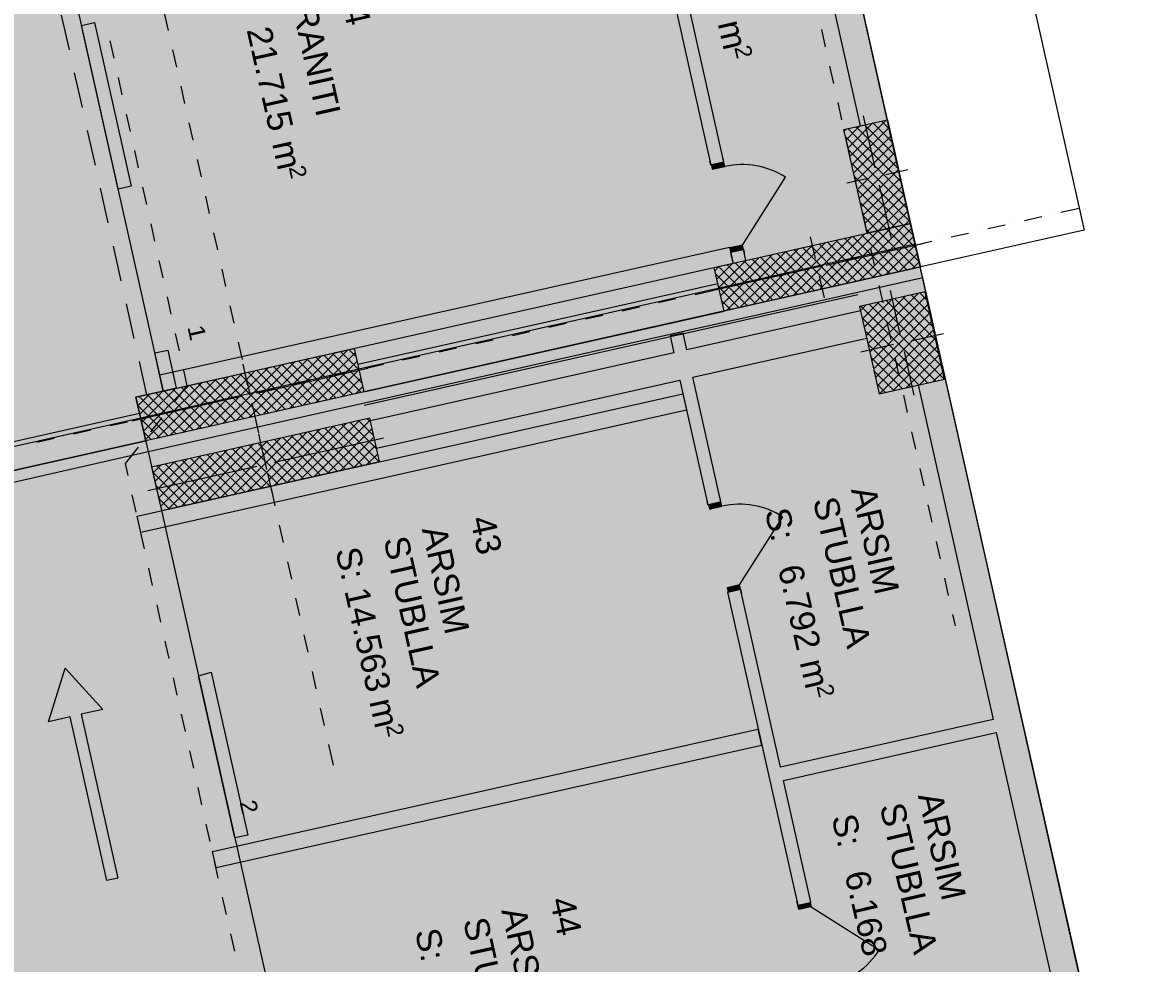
# Model space of a CAD drawing. Header units: centimetres. Extents: x -6805 to 4309, y -7338 to 617.
# Drawn here: x 1069 to 2077, y -3218 to -2376 of the extents above; entities that cross this region are included whole.
import ezdxf

# ---------------------------------------------------------------- set-up
doc = ezdxf.new("R2010")
doc.units = ezdxf.units.CM
for name, color, linetype in [('PDF_ - muret e reja_te kryera', 7, 'Continuous'), ('PDF_- DEPO', 7, 'Continuous'), ('PDF_- GARAZHE', 7, 'Continuous'), ('PDF_A - Fill Zone', 7, 'Continuous'), ('PDF_A - Muret', 7, 'Continuous'), ('PDF_A - Shtyllat', 7, 'Continuous')]:
    doc.layers.add(name, color=color, linetype=linetype)
for name, color, linetype, true_color in [('PDF_ - rruga_ndarjet anesore', 7, 'Continuous', 0x7f7f7f), ('PDF_ - SHENJAT_RRUGA', 7, 'Continuous', 0x7f7f7f), ('PDF_065 Möbel Einrichtung', 7, 'Continuous', 0x7f7f7f), ('PDF_A - Akset', 7, 'Continuous', 0xfd4435), ('PDF_A - Pllaka Themel', 7, 'Continuous', 0x7f7f7f), ('PDF_A -Polyline', 7, 'Continuous', 0x7f7f7f), ('PDF_A1 - Bodrumi -1', 7, 'Continuous', 0x7f7f7f)]:
    doc.layers.add(name, color=color, linetype=linetype, true_color=true_color)
doc.styles.add('PDF Arial', font='')
doc.styles.get('PDF Arial').set_extended_font_data('Arial')

msp = doc.modelspace()

# ---------------------------------------------------------------- hatches: boundary and pattern name
at = {"layer": 'PDF_ - SHENJAT_RRUGA', "true_color": 0xffffff, "transparency": 33554559}
msp.add_hatch(color=7, dxfattribs=at).paths.add_polyline_path([(1107.2, -2954), (1141.1, -2990.9), (1121.6, -2995.3), (1154.5, -3141.8), (1144.7, -3144), (1111.8, -2997.5), (1092.3, -3001.9)])
at = {"layer": 'PDF_- DEPO', "true_color": 0xccccff, "transparency": 33554559}
for points in [[(1623.4, -2165.8), (1689.6, -2151), (1701.5, -2197.6), (1753.5, -2185.9), (1817.1, -2469.1), (1804.1, -2472), (1824.9, -2564.8), (1717.5, -2588.9)], [(1747.5, -3042.7), (1669.1, -2693.5), (1825.4, -2658.5), (1835.8, -2708.4), (1870.7, -2700.6), (1937.9, -3000)], [(1750.1, -3054.4), (1940.6, -3011.7), (2000, -3276.8), (1963.4, -3285), (1975.5, -3339.3), (1821.8, -3373.8)]]:
    msp.add_hatch(color=254, dxfattribs=at).paths.add_polyline_path(points)
at = {"layer": 'PDF_A - Fill Zone', "true_color": 0x93a0c6, "transparency": 33554559}
msp.add_hatch(color=253, dxfattribs=at).paths.add_polyline_path([(-447.7, -308.2), (916.9, -308.2), (916.9, -1306.8), (921.3, -1326.4), (872.5, -1337.3), (1189.1, -2748.5), (667.5, -2865.5), (356, -1477.3), (321, -1485.2), (248.4, -1161.5), (-99.9, -1161.5), (-99.9, -1589.4), (-447.7, -1589.4)])
at = {"layer": 'PDF_A - Muret', "transparency": 33554559}
msp.add_hatch(color=256, dxfattribs=at).paths.add_polyline_path([(1894.3, -2695.3), (1891.6, -2683.1), (1892.4, -2683), (2650.2, -6059.6), (2625.8, -6065.1), (2539.5, -5680.8), (2563.1, -5675.5), (2545.6, -5597.4), (2522, -5602.7), (2394.9, -5036.5), (2418.5, -5031.2), (2409.8, -4992.2), (2386.2, -4997.4), (2239.6, -4344.3), (2263.2, -4339), (2250, -4280.4), (2226.5, -4285.7), (2143.3, -3915.3), (2166.9, -3910), (2149.4, -3831.9), (2125.8, -3837.2), (2017.6, -3354.9), (2041.2, -3349.6), (2023.6, -3271.5), (2000, -3276.8), (1870.7, -2700.6)])
at = {"layer": 'PDF_A - Pllaka Themel', "true_color": 0xd5d5d5, "transparency": 33554559}
h = msp.add_hatch(color=254, dxfattribs=at)
h.paths.add_polyline_path([(-5581.9, -878.8), (-5581.9, -838.7), (-5657, -838.7), (-5657, -378.3), (-5642, -378.3), (-5642, 287.3), (-2884.7, 287.3), (-432.6, 287.3), (-419.8, 287.3), (978.3, 287.3), (978.3, -308.2), (1644.1, -308.2), (1644.1, -1142.4), (931, -1302.4), (1552.2, -1164.4), (1863.2, -2555.1), (1863.3, -2555.1), (2158.7, -3867.3), (2155.2, -3868), (2646.9, -6059.2), (2017.8, -6200.4), (2017.7, -6199.9), (-1597, -7011), (-1702.7, -6540.3), (-1846.3, -6572.5), (-1977, -6060.1), (-1982.5, -5964.4), (-1839, -5932.3), (-2055.7, -4966.3), (-2419.3, -4966.3), (-2929.7, -4966.3), (-2929.7, -2144.8), (-2909.7, -2144.8), (-2904.7, -1595.7), (-4731.2, -1619.4), (-4671.2, -1619.4), (-4671.2, -2159.8), (-5099, -2159.8), (-5102.5, -2159.8), (-5106, -2159.6), (-5109.5, -2159.4), (-5113, -2159), (-5116.5, -2158.6), (-5120, -2158), (-5123.4, -2157.4), (-5126.9, -2156.7), (-5130.3, -2155.8), (-5133.7, -2154.9), (-5137, -2153.9), (-5140.4, -2152.8), (-5143.6, -2151.6), (-5146.9, -2150.3), (-5150.1, -2148.9), (-5153.3, -2147.4), (-5156.4, -2145.9), (-5159.5, -2144.2), (-5162.6, -2142.5), (-5165.6, -2140.6), (-5168.5, -2138.7), (-5171.4, -2136.7), (-5174.3, -2134.7), (-5177, -2132.5), (-5179.7, -2130.3), (-5182.4, -2128), (-5185, -2125.6), (-5187.5, -2123.2), (-5189.9, -2120.6), (-5192.3, -2118.1), (-5194.6, -2115.4), (-5196.8, -2112.7), (-5199, -2109.9), (-5201.1, -2107.1), (-5203, -2104.2), (-5205, -2101.3), (-5206.8, -2098.3), (-5208.5, -2095.2), (-5210.2, -2092.1), (-5211.7, -2089), (-5213.2, -2085.8), (-5214.6, -2082.6), (-5215.9, -2079.3), (-5217.1, -2076), (-5218.2, -2072.7), (-5219.2, -2069.3), (-5220.2, -2065.9), (-5221, -2062.5), (-5221.7, -2059.1), (-5222.4, -2055.7), (-5222.9, -2052.2), (-5223.3, -2048.7), (-5223.7, -2045.2), (-5223.9, -2041.7), (-5224.1, -2038.2), (-5224.1, -2034.7), (-5224.1, -1589.4), (-5276.7, -1564.4), (-5842.1, -1564.4), (-5842.1, -878.8)])
h.paths.add_polyline_path([(-1884.8, -2746.4), (-1725.8, -2754.1), (-263.3, -2617.9), (-272, -2578.8), (-296.8, -2580.2), (-343.5, -2075.8), (-1348.1, -2129.8), (-1534.8, -2147.2), (-1533.4, -2162), (-1836.8, -2167.5), (-1836.8, -2147.5), (-1876.8, -2147.5), (-1876.8, -2187.5), (-1531.1, -2187), (-1493.3, -2681.2), (-1884.8, -2706.4)])
h.paths.add_polyline_path([(-452.6, -1589.4), (-91.9, -1583.4), (-92.3, -1174), (283, -1174), (283, -828.7), (-419.8, -828.7), (-427.6, -828.7), (-452.6, -828.7)])
h.paths.add_polyline_path([(413.2, -3713.8), (401.1, -3715.6), (389, -3717.6), (376.9, -3719.5), (364.9, -3721.6), (352.8, -3723.8), (340.8, -3726), (328.8, -3728.3), (316.8, -3730.7), (304.8, -3733.2)])
at = {"layer": 'PDF_A - Pllaka Themel', "true_color": 0xbfbfbf, "transparency": 33554559}
h = msp.add_hatch(color=9, dxfattribs=at)
h.paths.add_polyline_path([(-5637, -378.3), (-5637, -315.2), (-447.7, -308.2), (-447.7, -308.2), (963.5, -308.2), (963.5, -763.7), (936, -763.7), (936, -863.8), (963.5, -863.8), (964.8, -1337.1), (925.7, -1345.9), (892.3, -1353.4), (988.5, -1782.6), (1104.4, -2300.9), (1195, -2706.1), (1170.6, -2711.6), (1193.4, -2813), (1455.7, -3983.1), (1827.5, -5638), (1828.4, -5640.7), (1829.1, -5643.5), (1829.9, -5646.3), (1830.5, -5649.1), (1831, -5651.9), (1831.4, -5654.7), (1831.7, -5657.6), (1831.9, -5660.4), (1832, -5663.3), (1832, -5666.1), (1831.9, -5669), (1831.7, -5671.9), (1831.4, -5674.7), (1831, -5677.5), (1830.5, -5680.4), (1829.9, -5683.2), (1829.2, -5685.9), (1828.5, -5688.7), (1827.6, -5691.4), (1826.6, -5694.1), (1825.5, -5696.8), (1824.4, -5699.4), (1823.1, -5701.9), (1821.8, -5704.5), (1820.4, -5707), (1818.8, -5709.4), (1817.3, -5711.8), (1815.6, -5714.1), (1813.8, -5716.3), (1812, -5718.5), (1810.1, -5720.7), (1808.1, -5722.7), (1806, -5724.7), (1803.9, -5726.6), (1801.7, -5728.5), (1799.5, -5730.2), (1797.2, -5731.9), (1794.8, -5733.5), (1792.4, -5735.1), (1789.9, -5736.5), (1787.4, -5737.8), (1784.8, -5739.1), (1782.2, -5740.3), (1779.5, -5741.3), (1776.8, -5742.3), (-1865.8, -6559.8), (-1972, -6060.1), (1187.4, -5351.2), (1189.5, -5350.7), (1191.6, -5350.1), (1193.7, -5349.4), (1195.7, -5348.6), (1197.7, -5347.8), (1199.7, -5346.8), (1201.6, -5345.8), (1203.5, -5344.6), (1205.3, -5343.4), (1207.1, -5342.2), (1208.8, -5340.8), (1210.4, -5339.3), (1212, -5337.8), (1213.5, -5336.3), (1214.9, -5334.6), (1216.3, -5332.9), (1217.6, -5331.2), (1218.8, -5329.3), (1219.9, -5327.5), (1221, -5325.5), (1221.9, -5323.6), (1222.8, -5321.6), (1223.5, -5319.5), (1224.2, -5317.5), (1224.8, -5315.4), (1225.3, -5313.2), (1225.7, -5311.1), (1226, -5308.9), (1226.2, -5306.8), (1226.3, -5304.6), (1226.4, -5302.4), (1226.3, -5300.2), (1226.1, -5298), (1225.8, -5295.9), (1225.5, -5293.7), (1225, -5291.6), (967.7, -4148), (967.2, -4145.8), (966.5, -4143.7), (965.8, -4141.6), (964.9, -4139.5), (964, -4137.5), (963, -4135.5), (961.9, -4133.5), (960.7, -4131.7), (959.4, -4129.8), (958, -4128), (956.6, -4126.3), (955.1, -4124.7), (953.5, -4123.1), (951.9, -4121.6), (950.1, -4120.2), (948.4, -4118.8), (946.5, -4117.6), (944.6, -4116.4), (942.7, -4115.3), (940.7, -4114.2), (938.7, -4113.3), (936.6, -4112.5), (934.5, -4111.7), (932.3, -4111.1), (930.2, -4110.5), (928, -4110.1), (925.8, -4109.7), (923.6, -4109.5), (921.3, -4109.3), (919.1, -4109.3), (916.9, -4109.3), (914.6, -4109.5), (912.4, -4109.7), (910.2, -4110.1), (908, -4110.5), (526.4, -4196.1), (467.8, -4209.3), (455.6, -4213.1), (443.4, -4217), (431.2, -4221), (419.1, -4225.1), (406.9, -4229.3), (394.9, -4233.6), (382.8, -4238), (370.8, -4242.5), (358.8, -4247.1), (346.9, -4251.7), (335, -4256.5), (323.1, -4261.4), (311.3, -4266.3), (299.5, -4271.3), (287.8, -4276.4), (276.1, -4281.7), (264.4, -4287), (252.8, -4292.3), (241.2, -4297.8), (229.6, -4303.4), (218.1, -4309.1), (206.7, -4314.8), (195.3, -4320.7), (183.9, -4326.6), (172.6, -4332.6), (161.3, -4338.7), (150.1, -4344.9), (138.9, -4351.2), (127.8, -4357.5), (116.7, -4364), (105.7, -4370.5), (94.7, -4377.1), (83.8, -4383.8), (72.9, -4390.6), (62.1, -4397.5), (51.3, -4404.4), (40.6, -4411.4), (29.9, -4418.6), (19.3, -4425.8), (8.8, -4433), (-1.7, -4440.4), (-13.4, -4447.8), (-25.2, -4455.1), (-37, -4462.3), (-48.8, -4469.4), (-60.7, -4476.4), (-72.7, -4483.4), (-84.7, -4490.2), (-96.7, -4497), (-108.8, -4503.7), (-121, -4510.3), (-133.1, -4516.8), (-145.4, -4523.3), (-157.7, -4529.6), (-170, -4535.9), (-182.3, -4542.1), (-194.8, -4548.2), (-207.2, -4554.2), (-219.7, -4560.1), (-232.3, -4565.9), (-244.8, -4571.6), (-257.5, -4577.3), (-270.1, -4582.8), (-282.8, -4588.3), (-295.6, -4593.6), (-308.3, -4598.9), (-321.1, -4604.1), (-334, -4609.2), (-346.9, -4614.2), (-359.8, -4619.1), (-372.8, -4623.9), (-385.7, -4628.7), (-398.8, -4633.3), (-411.8, -4637.9), (-424.9, -4642.3), (-438, -4646.7), (-451.2, -4650.9), (-464.4, -4655.1), (-477.6, -4659.2), (-490.8, -4663.2), (-2040.8, -5011), (-2050.8, -4966.3), (-2414.3, -4966.3), (-2414.3, -4749.4), (-2414.6, -2387.8), (-2414.6, -2276.5), (-2415.1, -2272.8), (-2415.6, -2269.1), (-2416.3, -2265.4), (-2417.1, -2261.8), (-2417.9, -2258.1), (-2418.9, -2254.5), (-2419.9, -2251), (-2421.1, -2247.4), (-2422.3, -2243.9), (-2423.6, -2240.4), (-2425.1, -2236.9), (-2426.6, -2233.5), (-2428.2, -2230.2), (-2429.8, -2226.8), (-2431.6, -2223.5), (-2433.4, -2220.3), (-2435.4, -2217.1), (-2437.4, -2214), (-2439.5, -2210.9), (-2441.7, -2207.8), (-2443.9, -2204.9), (-2446.3, -2202), (-2448.7, -2199.1), (-2451.1, -2196.3), (-2453.7, -2193.6), (-2456.3, -2190.9), (-2459, -2188.3), (-2461.7, -2185.8), (-2464.6, -2183.4), (-2467.4, -2181), (-2470.4, -2178.7), (-2473.4, -2176.5), (-2476.4, -2174.4), (-2479.6, -2172.3), (-2482.7, -2170.3), (-2485.9, -2168.4), (-2489.2, -2166.6), (-2492.5, -2164.9), (-2495.8, -2163.2), (-2499.2, -2161.7), (-2502.7, -2160.2), (-2506.1, -2158.9), (-2509.6, -2157.6), (-2513.2, -2156.4), (-2904.7, -2164.8), (-2899.7, -1589.4), (-2414.3, -1589.4), (-2414.3, -828.7), (-4726.3, -828.7), (-4726.3, -1619.4), (-5219.2, -1619.3), (-5219.2, -2036.1), (-5219.2, -2034.7), (-5219.2, -1589.4), (-5271.7, -1564.4), (-5253.4, -1564.4), (-5253.4, -878.8), (-5577, -878.8), (-5577, -838.7), (-5652, -838.7), (-5652, -378.3)])
h.paths.add_polyline_path([(-1883.9, -1589.4), (-1863.8, -1589.4), (-1863.8, -1634.4), (-1863.9, -1634.4), (-1863.9, -2147.2), (-1836.5, -2147.5), (-1871.9, -2147.5), (-1871.9, -2187.5), (-1831.8, -2187.4), (-1831.8, -2147.5), (-1529.5, -2150.6), (-1526.5, -2182.5), (-1488.4, -2681.2), (-1718.5, -2706.4), (-1879.8, -2706.4), (-1879.8, -2746.4), (-1720.8, -2754.1), (-221.3, -2598.2), (-135.8, -2979.1), (-1425.4, -3268.5), (-1880.4, -3268.5), (-1873.5, -4356.8), (-1873.8, -4358.9), (-1873.9, -4361.1), (-1873.9, -4363.2), (-1873.9, -4365.3), (-1873.7, -4367.5), (-1873.5, -4369.6), (-1873.1, -4371.7), (-1872.7, -4373.8), (-1872.1, -4375.8), (-1871.5, -4377.9), (-1870.8, -4379.9), (-1869.9, -4381.8), (-1869, -4383.8), (-1868.1, -4385.7), (-1867, -4387.5), (-1865.8, -4389.3), (-1864.6, -4391), (-1863.3, -4392.7), (-1861.9, -4394.3), (-1860.4, -4395.9), (-1858.9, -4397.4), (-1857.3, -4398.8), (-1855.6, -4400.1), (-1853.9, -4401.4), (-1852.1, -4402.5), (-1850.3, -4403.6), (-1848.4, -4404.6), (-1846.5, -4405.6), (-1844.5, -4406.4), (-1842.5, -4407.1), (-1840.5, -4407.8), (-1838.4, -4408.4), (-1836.3, -4408.8), (-1834.2, -4409.2), (-1832.1, -4409.5), (-1830, -4409.6), (-1827.9, -4409.7), (-1825.7, -4409.7), (-1823.6, -4409.6), (-1821.5, -4409.4), (-1819.4, -4409.1), (-657.9, -4148.4), (-657.8, -4149), (-640.9, -4142.1), (-624, -4135.1), (-607.1, -4128.1), (-590.3, -4120.9), (-573.5, -4113.7), (-556.8, -4106.4), (-540.1, -4099), (-523.4, -4091.5), (-506.8, -4083.9), (-490.2, -4076.2), (-473.7, -4068.5), (-457.2, -4060.6), (-440.7, -4052.7), (-424.3, -4044.6), (-407.9, -4036.5), (-391.6, -4028.3), (-375.3, -4020), (-359.1, -4011.7), (-342.9, -4003.2), (-326.7, -3994.7), (-310.6, -3986), (-294.5, -3977.3), (-278.5, -3968.5), (-262.6, -3959.6), (-246.7, -3950.7), (-230.8, -3941.6), (-215, -3932.5), (-199.2, -3923.3), (-183.5, -3913.9), (-171.8, -3907.7), (-160, -3901.5), (-148.2, -3895.4), (-136.4, -3889.4), (-124.5, -3883.4), (-112.6, -3877.6), (-100.6, -3871.8), (-88.6, -3866.2), (-76.6, -3860.6), (-64.5, -3855.1), (-52.3, -3849.7), (-40.2, -3844.4), (-28, -3839.2), (-15.7, -3834), (-3.5, -3829), (8.9, -3824), (21.2, -3819.1), (33.6, -3814.4), (46, -3809.7), (58.5, -3805.1), (71, -3800.6), (83.5, -3796.1), (96, -3791.8), (108.6, -3787.6), (121.2, -3783.4), (133.9, -3779.4), (146.5, -3775.4), (159.2, -3771.5), (172, -3767.8), (184.7, -3764.1), (197.5, -3760.5), (210.3, -3757), (223.1, -3753.6), (236, -3750.3), (248.9, -3747.1), (261.8, -3743.9), (274.7, -3740.9), (287.6, -3738), (300.6, -3735.1), (313.6, -3732.4), (326.6, -3729.7), (339.6, -3727.2), (352.7, -3724.7), (365.8, -3722.3), (378.8, -3720.1), (391.9, -3717.9), (405, -3715.8), (418.2, -3713.8), (787.3, -3631), (789.4, -3630.5), (791.5, -3629.8), (793.5, -3629.1), (795.6, -3628.3), (797.6, -3627.5), (799.5, -3626.5), (801.4, -3625.4), (803.3, -3624.3), (805.1, -3623.1), (806.9, -3621.8), (808.6, -3620.4), (810.2, -3619), (811.8, -3617.5), (813.3, -3615.9), (814.7, -3614.2), (816.1, -3612.5), (817.4, -3610.8), (818.6, -3609), (819.7, -3607.1), (820.7, -3605.2), (821.7, -3603.2), (822.6, -3601.2), (823.4, -3599.2), (824.1, -3597.1), (824.7, -3595), (825.2, -3592.9), (825.6, -3590.8), (825.9, -3588.6), (826.2, -3586.4), (826.3, -3584.3), (826.3, -3582.1), (826.3, -3579.9), (826.1, -3577.7), (825.9, -3575.5), (825.6, -3573.4), (825.1, -3571.2), (681.4, -2927.9), (734.4, -2916), (711.6, -2814.6), (658.7, -2826.4), (288, -1174), (288, -828.7), (-447.7, -828.7), (-1883.9, -828.7)])

# ---------------------------------------------------------------- linework, layer by layer
at = {"layer": 'PDF_ - muret e reja_te kryera', "lineweight": 0}
for points in [[(1696.8, -2501.2), (1621.9, -2166.2)], [(1610.2, -2168.8), (1685.1, -2503.8)], [(1696.8, -2501.2), (1696, -2497.6)], [(1696.8, -2501.2), (1696, -2497.6)], [(1696.8, -2501.2), (1696, -2497.6)], [(1685.1, -2503.8), (1684.3, -2500.2)], [(1685.1, -2503.8), (1684.3, -2500.2)], [(1685.1, -2503.8), (1684.3, -2500.2)], [(1685.6, -2503.7), (1685.1, -2503.8)], [(1685.6, -2503.7), (1685.1, -2503.8)], [(1685.6, -2503.7), (1685.1, -2503.8)], [(1696.8, -2501.2), (1685.6, -2503.7)], [(1696.8, -2501.2), (1685.6, -2503.7)], [(1696.8, -2501.2), (1685.6, -2503.7)], [(1696.8, -2501.2), (1685.6, -2503.7)], [(1685.6, -2503.7), (1686.4, -2507.6)], [(1686.4, -2507.6), (1697.7, -2505.1)], [(1697.7, -2505.1), (1696.8, -2501.2)], [(1713.4, -2575.4), (1752, -2514.6)], [(1713.4, -2575.4), (1702.2, -2577.9)], [(1702.2, -2577.9), (1703, -2581.8)], [(1714.3, -2579.3), (1703, -2581.8)], [(1703, -2581.8), (1714.3, -2579.3)], [(1714.3, -2579.3), (1703, -2581.8)], [(1714.3, -2579.3), (1703, -2581.8)], [(1714.3, -2579.3), (1713.4, -2575.4)], [(1714.3, -2579.3), (1715.1, -2582.9)], [(1716.5, -2589.1), (1714.3, -2579.3)], [(1714.3, -2579.3), (1715.1, -2582.9)], [(1714.3, -2579.3), (1715.1, -2582.9)], [(1703, -2581.8), (1702.6, -2582)], [(1703, -2581.8), (1702.6, -2582)], [(1703, -2581.8), (1702.6, -2582)], [(1702.6, -2582), (1703.4, -2585.6)], [(1702.6, -2582), (1704.7, -2591.7)], [(1702.6, -2582), (1703.4, -2585.6)], [(1702.6, -2582), (1703.4, -2585.6)]]:
    msp.add_lwpolyline(points, dxfattribs=at)
msp.add_arc((1713.4, -2575.4), 72, 57.6083, 102.6122, dxfattribs=at)
at = {"layer": 'PDF_ - muret e reja_te kryera', "transparency": 33554559}
for points in [[(1610.2, -2168.8), (1621.9, -2166.2), (1685.1, -2503.8), (1696.8, -2501.2)], [(1714.3, -2579.3), (1716.5, -2589.1), (1702.6, -2582), (1704.7, -2591.7)]]:
    msp.add_solid(points, dxfattribs=at)
at = {"layer": 'PDF_ - muret e reja_te kryera', "color": 7, "true_color": 0xffffff, "transparency": 33554559}
for points in [[(1714.3, -2579.3), (1702.6, -2582), (1696.8, -2501.2), (1685.1, -2503.8)], [(1685.6, -2503.7), (1696.8, -2501.2), (1686.4, -2507.6), (1697.7, -2505.1)], [(1714.3, -2579.3), (1703, -2581.8), (1713.4, -2575.4), (1702.2, -2577.9)]]:
    msp.add_solid(points, dxfattribs=at)
at = {"layer": 'PDF_ - rruga_ndarjet anesore', "lineweight": 0}
for points in [[(1121.8, -2378.9), (1133.5, -2376.3)], [(1133.5, -2376.3), (1166.3, -2522.8)], [(1154.6, -2525.4), (1121.8, -2378.9)], [(1166.3, -2522.8), (1154.6, -2525.4)], [(1187.4, -2671.9), (1199.1, -2669.3)], [(1199.1, -2669.3), (1206.7, -2703.5)], [(1195, -2706.1), (1187.4, -2671.9)], [(1206.7, -2703.5), (1195, -2706.1)], [(1226.5, -2960.8), (1238.1, -2957.7)], [(1259, -3105.9), (1226.5, -2960.8)], [(1238.1, -2957.7), (1270.7, -3103.3)], [(1270.7, -3103.3), (1259, -3105.9)]]:
    msp.add_lwpolyline(points, dxfattribs=at)
at = {"layer": 'PDF_ - rruga_ndarjet anesore', "color": 7, "true_color": 0xffffff, "transparency": 33554559}
for points in [[(1133.5, -2376.3), (1166.3, -2522.8), (1121.8, -2378.9), (1154.6, -2525.4)], [(1199.1, -2669.3), (1206.7, -2703.5), (1187.4, -2671.9), (1195, -2706.1)], [(1238.1, -2957.7), (1270.7, -3103.3), (1226.5, -2960.8), (1259, -3105.9)]]:
    msp.add_solid(points, dxfattribs=at)
at = {"layer": 'PDF_ - SHENJAT_RRUGA', "lineweight": 0}
for points in [[(1092.3, -3001.9), (1107.2, -2954)], [(1107.2, -2954), (1141.1, -2990.9)], [(1141.1, -2990.9), (1121.6, -2995.3)], [(1111.8, -2997.5), (1092.3, -3001.9)], [(1144.7, -3144), (1111.8, -2997.5)], [(1121.6, -2995.3), (1154.5, -3141.8)], [(1154.5, -3141.8), (1144.7, -3144)]]:
    msp.add_lwpolyline(points, dxfattribs=at)
at = {"layer": 'PDF_- GARAZHE', "color": 254, "true_color": 0xccccff, "transparency": 33554559}
for points in [[(1103, -2301.1), (1614, -2186.4), (1194, -2706.3), (1705, -2591.7)], [(1193.4, -2813), (1658.1, -2708.7), (1260.4, -3111.9), (1725.2, -3007.6)], [(1260.4, -3111.9), (1725.1, -3007.6), (1339.8, -3466), (1804.6, -3361.7)]]:
    msp.add_solid(points, dxfattribs=at)
at = {"layer": 'PDF_065 Möbel Einrichtung', "lineweight": 0}
for points in [[(1192, -2691.6), (1701.9, -2577.2)], [(1701.9, -2577.2), (1705.2, -2591.9)], [(1705.2, -2591.9), (1195.3, -2706.3)], [(1195.3, -2706.3), (1192, -2691.6)], [(1171.7, -2818.1), (1660, -2708.5)], [(1660, -2708.5), (1663.3, -2723.2)], [(1663.3, -2723.2), (1175, -2832.7)], [(1175, -2832.7), (1171.7, -2818.1)], [(1239.1, -3118.1), (1727.3, -3008.5)], [(1727.3, -3008.5), (1730.6, -3023.2)], [(1730.6, -3023.2), (1242.3, -3132.7)], [(1242.3, -3132.7), (1239.1, -3118.1)]]:
    msp.add_lwpolyline(points, dxfattribs=at)
at = {"layer": 'PDF_065 Möbel Einrichtung', "color": 7, "true_color": 0xffffff, "transparency": 33554559}
for points in [[(1195.3, -2706.3), (1192, -2691.6), (1705.2, -2591.9), (1701.9, -2577.2)], [(1175, -2832.7), (1171.7, -2818.1), (1663.3, -2723.2), (1660, -2708.5)], [(1242.3, -3132.7), (1239.1, -3118.1), (1730.6, -3023.2), (1727.3, -3008.5)]]:
    msp.add_solid(points, dxfattribs=at)
at = {"layer": 'PDF_A - Akset', "lineweight": 0}
for points in [[(1196, -2367.9), (1199.5, -2383.4)], [(1784, -2382.5), (1787.5, -2398)], [(1201.5, -2392), (1201.5, -2392)], [(1203.4, -2400.6), (1206.9, -2416.1)], [(1789.4, -2406.6), (1789.4, -2406.6)], [(1791.3, -2415.2), (1794.8, -2430.7)], [(1208.8, -2424.7), (1208.8, -2424.7)], [(1210.7, -2433.3), (1214.2, -2448.8)], [(1796.7, -2439.3), (1796.7, -2439.3)], [(1798.7, -2447.9), (1802.1, -2463.4)], [(1216.1, -2457.4), (1216.1, -2457.4)], [(1218.1, -2466.1), (1221.6, -2481.6)], [(1804.1, -2472), (1804.1, -2472)], [(1806, -2480.6), (1809.5, -2496.2)], [(1223.5, -2490.2), (1223.5, -2490.2)], [(1225.4, -2498.8), (1228.9, -2514.3)], [(1811.4, -2504.8), (1811.4, -2504.8)], [(1813.4, -2513.4), (1816.8, -2528.9)], [(1230.8, -2522.9), (1230.8, -2522.9)], [(1232.8, -2531.5), (1236.2, -2547)], [(1818.8, -2537.5), (1818.8, -2537.5)], [(1820.7, -2546.1), (1824.2, -2561.6)], [(1989.8, -2548.3), (1989.8, -2548.3)], [(2014.8, -2542.7), (1998.4, -2546.3)], [(1238.2, -2555.6), (1238.2, -2555.6)], [(1948.5, -2557.5), (1933, -2561)], [(1957.1, -2555.6), (1957.1, -2555.6)], [(1981.2, -2550.2), (1965.7, -2553.7)], [(1240.1, -2564.3), (1243.6, -2579.8)], [(1915.8, -2564.9), (1900.3, -2568.4)], [(1924.4, -2563), (1924.4, -2563)], [(1826.1, -2570.2), (1826.1, -2570.2)], [(1828, -2578.8), (1831.5, -2594.3)], [(1858.9, -2577.6), (1858.9, -2577.6)], [(1883, -2572.2), (1867.5, -2575.7)], [(1891.6, -2570.3), (1891.6, -2570.3)], [(1245.5, -2588.4), (1245.5, -2588.4)], [(1817.6, -2586.9), (1802.1, -2590.4)], [(1826.2, -2585), (1826.2, -2585)], [(1850.3, -2579.6), (1834.8, -2583.1)], [(1247.5, -2597), (1250.9, -2612.5)], [(1760.7, -2599.7), (1760.7, -2599.7)], [(1784.8, -2594.3), (1769.3, -2597.7)], [(1793.5, -2592.3), (1793.5, -2592.3)], [(1719.4, -2609), (1703.9, -2612.4)], [(1728, -2607), (1728, -2607)], [(1752.1, -2601.6), (1736.6, -2605.1)], [(1833.5, -2603), (1833.5, -2603)], [(1686.7, -2616.3), (1671.2, -2619.8)], [(1695.3, -2614.4), (1695.3, -2614.4)], [(1835.4, -2611.6), (1838.9, -2627.1)], [(1252.9, -2621.1), (1252.9, -2621.1)], [(1254.8, -2629.7), (1258.3, -2645.2)], [(1629.8, -2629.1), (1629.8, -2629.1)], [(1653.9, -2623.6), (1638.4, -2627.1)], [(1662.5, -2621.7), (1662.5, -2621.7)], [(1588.5, -2638.3), (1573, -2641.8)], [(1597.1, -2636.4), (1597.1, -2636.4)], [(1621.2, -2631), (1605.7, -2634.5)], [(1840.8, -2635.7), (1840.8, -2635.7)], [(1555.7, -2645.7), (1540.2, -2649.2)], [(1564.4, -2643.7), (1564.4, -2643.7)], [(1842.7, -2644.3), (1846.2, -2659.8)], [(1260.2, -2653.8), (1260.2, -2653.8)], [(1498.9, -2658.4), (1498.9, -2658.4)], [(1523, -2653), (1507.5, -2656.5)], [(1531.6, -2651.1), (1531.6, -2651.1)], [(1262.1, -2662.4), (1265.6, -2677.9)], [(1457.6, -2667.7), (1442.1, -2671.2)], [(1466.2, -2665.8), (1466.2, -2665.8)], [(1490.3, -2660.4), (1474.8, -2663.8)], [(1848.1, -2668.4), (1848.1, -2668.4)], [(1424.8, -2675), (1409.3, -2678.5)], [(1433.4, -2673.1), (1433.4, -2673.1)], [(1850.1, -2677), (1853.5, -2692.5)], [(1267.5, -2686.5), (1267.5, -2686.5)], [(1359.4, -2689.7), (1343.9, -2693.2)], [(1368, -2687.8), (1368, -2687.8)], [(1392.1, -2682.4), (1376.6, -2685.9)], [(1400.7, -2680.5), (1400.7, -2680.5)], [(1269.5, -2695.2), (1273, -2710.7)], [(1326.6, -2697.1), (1311.1, -2700.6)], [(1335.3, -2695.1), (1335.3, -2695.1)], [(1269.8, -2709.8), (1269.8, -2709.8)], [(1293.9, -2704.4), (1278.4, -2707.9)], [(1302.5, -2702.5), (1302.5, -2702.5)], [(1855.5, -2701.1), (1855.5, -2701.1)], [(1857.4, -2709.8), (1860.9, -2725.3)], [(1228.5, -2719.1), (1213, -2722.6)], [(1237.1, -2717.2), (1237.1, -2717.2)], [(1261.2, -2711.8), (1245.7, -2715.2)], [(1274.9, -2719.3), (1274.9, -2719.3)], [(1195.7, -2726.5), (1180.2, -2729.9)], [(1204.3, -2724.5), (1204.3, -2724.5)], [(1276.8, -2727.9), (1280.3, -2743.4)], [(1138.9, -2739.2), (1138.9, -2739.2)], [(1163, -2733.8), (1147.5, -2737.3)], [(1171.6, -2731.9), (1171.6, -2731.9)], [(1862.8, -2733.9), (1862.8, -2733.9)], [(1097.5, -2748.5), (1082, -2752)], [(1106.2, -2746.6), (1106.2, -2746.6)], [(1130.3, -2741.1), (1114.8, -2744.6)], [(1864.8, -2742.5), (1868.2, -2758)], [(1073.4, -2753.9), (1073.4, -2753.9)], [(1282.2, -2752), (1282.2, -2752)], [(1284.2, -2760.6), (1287.6, -2776.1)], [(1870.2, -2766.6), (1870.2, -2766.6)], [(1872.1, -2775.2), (1875.6, -2790.7)], [(1289.6, -2784.7), (1289.6, -2784.7)], [(1291.5, -2793.3), (1295, -2808.8)], [(1877.5, -2799.3), (1877.5, -2799.3)], [(1879.4, -2807.9), (1882.9, -2823.4)], [(1296.9, -2817.5), (1296.9, -2817.5)], [(1298.9, -2826.1), (1302.3, -2841.6)], [(1884.9, -2832), (1884.9, -2832)], [(1886.8, -2840.7), (1890.3, -2856.2)], [(1304.3, -2850.2), (1304.3, -2850.2)], [(1306.2, -2858.8), (1309.7, -2874.3)], [(1892.2, -2864.8), (1892.2, -2864.8)], [(1894.1, -2873.4), (1897.6, -2888.9)], [(1311.6, -2882.9), (1311.6, -2882.9)], [(1313.5, -2891.5), (1317, -2907)], [(1899.5, -2897.5), (1899.5, -2897.5)], [(1901.5, -2906.1), (1903.7, -2916)], [(1319, -2915.6), (1319, -2915.6)], [(1320.9, -2924.3), (1324.4, -2939.8)], [(1326.3, -2948.4), (1326.3, -2948.4)], [(1328.2, -2957), (1331.7, -2972.5)], [(1333.6, -2981.1), (1333.6, -2981.1)], [(1335.6, -2989.7), (1339.1, -3005.2)], [(1341, -3013.8), (1341, -3013.8)], [(1342.9, -3022.4), (1347.1, -3040.9)]]:
    msp.add_lwpolyline(points, dxfattribs=at)
at = {"layer": 'PDF_A - Akset', "color": 21, "lineweight": 0, "true_color": 0xff9955}
for points in [[(1145.6, -2384.1), (1145.6, -2384.1)], [(1151, -2408.2), (1147.6, -2392.7)], [(1153, -2416.8), (1153, -2416.8)], [(1158.4, -2440.9), (1154.9, -2425.4)], [(1160.3, -2449.5), (1160.3, -2449.5)], [(1165.7, -2473.7), (1162.2, -2458.2)], [(1167.6, -2482.3), (1167.6, -2482.3)], [(1173, -2506.4), (1169.5, -2490.9)], [(1174.9, -2515), (1174.9, -2515)], [(1180.3, -2539.1), (1176.8, -2523.6)], [(1182.2, -2547.7), (1182.2, -2547.7)], [(1187.6, -2571.9), (1184.2, -2556.4)], [(1189.6, -2580.5), (1189.6, -2580.5)], [(1195, -2604.6), (1191.5, -2589.1)], [(1196.9, -2613.2), (1196.9, -2613.2)], [(1202.3, -2637.3), (1198.8, -2621.8)], [(1204.2, -2645.9), (1204.2, -2645.9)], [(1209.6, -2670.1), (1206.1, -2654.6)], [(1211.5, -2678.7), (1211.5, -2678.7)], [(1216.6, -2701.3), (1213.5, -2687.3)], [(1204.8, -2716.1), (1216.6, -2701.3)], [(1183.9, -2742.4), (1193.8, -2729.9)], [(1199.3, -2723), (1199.3, -2723)], [(1178.4, -2749.3), (1178.4, -2749.3)], [(1161.2, -2771), (1173, -2756.2)], [(1163.6, -2781.7), (1161.2, -2771)], [(1165.5, -2790.4), (1165.5, -2790.4)], [(1170.9, -2814.5), (1167.4, -2799)], [(1172.9, -2823.1), (1172.9, -2823.1)], [(1178.3, -2847.2), (1174.8, -2831.7)], [(1180.2, -2855.8), (1180.2, -2855.8)], [(1185.6, -2879.9), (1182.1, -2864.4)], [(1187.5, -2888.5), (1187.5, -2888.5)], [(1192.9, -2912.7), (1189.5, -2897.2)], [(1194.9, -2921.3), (1194.9, -2921.3)], [(1200.3, -2945.4), (1196.8, -2929.9)], [(1202.2, -2954), (1202.2, -2954)], [(1207.6, -2978.1), (1204.1, -2962.6)], [(1209.6, -2986.7), (1209.6, -2986.7)], [(1215, -3010.8), (1211.5, -2995.3)], [(1216.9, -3019.5), (1216.9, -3019.5)], [(1222.3, -3043.6), (1218.8, -3028.1)], [(1224.2, -3052.2), (1224.2, -3052.2)], [(1229.6, -3076.3), (1226.2, -3060.8)], [(1231.6, -3084.9), (1231.6, -3084.9)], [(1237, -3109), (1233.5, -3093.5)], [(1238.9, -3117.6), (1238.9, -3117.6)], [(1244.3, -3141.8), (1240.8, -3126.3)], [(1246.3, -3150.4), (1246.3, -3150.4)], [(1251.7, -3174.5), (1248.2, -3159)], [(1253.6, -3183.1), (1253.6, -3183.1)], [(1259, -3207.2), (1255.5, -3191.7)], [(1260.9, -3215.8), (1260.9, -3215.8)]]:
    msp.add_lwpolyline(points, dxfattribs=at)
at = {"layer": 'PDF_A - Muret', "lineweight": 0}
for points in [[(1755.2, -2185.5), (1818.7, -2468.7)], [(1843.1, -2463.2), (1779.6, -2180)], [(1691.5, -2610.1), (1369.2, -2682.4)], [(1374.7, -2706.8), (1696.9, -2634.5)], [(1819.1, -2634.2), (1663.7, -2669.1)], [(1660.3, -2654.1), (1648.6, -2656.7)], [(1648.6, -2656.7), (1651.9, -2671.7)], [(1663.7, -2669.1), (1660.3, -2654.1)], [(1669.1, -2693.5), (1824.6, -2658.6)], [(1651.9, -2671.7), (1380.5, -2732.7)], [(1891.6, -2683.1), (1892.4, -2683)], [(2650.2, -6059.6), (1892.4, -2683)], [(1385.9, -2757.1), (1657.4, -2696.2)], [(1657.4, -2696.2), (1682.5, -2807.8)], [(1694.2, -2805.2), (1669.1, -2693.5)], [(1870.7, -2700.6), (1937.9, -3000)], [(1173.9, -2726.2), (714.9, -2829.2)], [(720.4, -2853.6), (1179.4, -2750.6)], [(1682.5, -2807.8), (1681.7, -2804.2)], [(1682.5, -2807.8), (1681.7, -2804.2)], [(1682.5, -2807.8), (1681.7, -2804.2)], [(1683, -2807.7), (1682.5, -2807.8)], [(1683, -2807.7), (1682.5, -2807.8)], [(1683, -2807.7), (1682.5, -2807.8)], [(1694.2, -2805.2), (1683, -2807.7)], [(1694.2, -2805.2), (1683, -2807.7)], [(1694.2, -2805.2), (1683, -2807.7)], [(1694.2, -2805.2), (1683, -2807.7)], [(1683, -2807.7), (1683.9, -2811.6)], [(1683.9, -2811.6), (1695.1, -2809.1)], [(1694.2, -2805.2), (1693.4, -2801.6)], [(1694.2, -2805.2), (1693.4, -2801.6)], [(1694.2, -2805.2), (1693.4, -2801.6)], [(1695.1, -2809.1), (1694.2, -2805.2)], [(1710.9, -2879.4), (1749.4, -2818.6)], [(1710.9, -2879.4), (1699.6, -2882)], [(1711.7, -2883.3), (1710.9, -2879.4)], [(1699.6, -2882), (1700.5, -2885.9)], [(1700.5, -2885.9), (1700, -2886)], [(1700.5, -2885.9), (1700, -2886)], [(1700.5, -2885.9), (1700, -2886)], [(1700, -2886), (1700.8, -2889.6)], [(1700, -2886), (1762.9, -3166.1)], [(1700, -2886), (1700.8, -2889.6)], [(1700, -2886), (1700.8, -2889.6)], [(1711.7, -2883.3), (1700.5, -2885.9)], [(1700.5, -2885.9), (1711.7, -2883.3)], [(1711.7, -2883.3), (1700.5, -2885.9)], [(1711.7, -2883.3), (1700.5, -2885.9)], [(1711.7, -2883.3), (1712.6, -2887)], [(1747.5, -3042.7), (1711.7, -2883.3)], [(1711.7, -2883.3), (1712.6, -2887)], [(1711.7, -2883.3), (1712.6, -2887)], [(1937.9, -3000), (1747.5, -3042.7)], [(1750.1, -3054.4), (1940.6, -3011.7)], [(1940.6, -3011.7), (2000, -3276.8)], [(1774.6, -3163.4), (1750.1, -3054.4)], [(1762.9, -3166.1), (1762.1, -3162.5)], [(1762.9, -3166.1), (1762.1, -3162.5)], [(1762.9, -3166.1), (1762.1, -3162.5)], [(1762.9, -3166.1), (1774.1, -3163.6)], [(1762.9, -3166.1), (1774.1, -3163.6)], [(1762.9, -3166.1), (1774.1, -3163.6)], [(1762.9, -3166.1), (1774.1, -3163.6)], [(1774.6, -3163.4), (1773.8, -3159.8)], [(1774.6, -3163.4), (1773.8, -3159.8)], [(1774.6, -3163.4), (1773.8, -3159.8)], [(1774.1, -3163.6), (1774.6, -3163.4)], [(1774.1, -3163.6), (1774.6, -3163.4)], [(1774.1, -3163.6), (1774.6, -3163.4)], [(1774.1, -3163.6), (1775, -3167.5)], [(1763.8, -3170), (1762.9, -3166.1)], [(1775, -3167.5), (1763.8, -3170)], [(1775, -3167.5), (1835.9, -3206)]]:
    msp.add_lwpolyline(points, dxfattribs=at)
for centre, start, end in [((1710.9, -2879.4), 57.6577, 102.6468), ((1775, -3167.4), 282.6591, 327.6492)]:
    msp.add_arc(centre, 72.1, start, end, dxfattribs=at)
at = {"layer": 'PDF_A - Muret', "transparency": 33554559}
for points in [[(1779.6, -2180), (1843.1, -2463.2), (1755.2, -2185.5), (1818.7, -2468.7)], [(1369.2, -2682.4), (1691.5, -2610.1), (1374.7, -2706.8), (1696.9, -2634.5)], [(1380.5, -2732.7), (1819.1, -2634.2), (1385.9, -2757.1), (1824.6, -2658.6)], [(1660.3, -2654.1), (1663.7, -2669.1), (1648.6, -2656.7), (1651.9, -2671.7)], [(1657.4, -2696.2), (1669.1, -2693.5), (1682.5, -2807.8), (1694.2, -2805.2)], [(1173.9, -2726.2), (1179.4, -2750.6), (714.9, -2829.2), (720.4, -2853.6)], [(1700, -2886), (1711.7, -2883.3), (1762.9, -3166.1), (1774.6, -3163.4)], [(1750.1, -3054.4), (1747.5, -3042.7), (1940.6, -3011.7), (1937.9, -3000)]]:
    msp.add_solid(points, dxfattribs=at)
at = {"layer": 'PDF_A - Muret', "color": 7, "true_color": 0xffffff, "transparency": 33554559}
for points in [[(1711.7, -2883.3), (1700, -2886), (1694.2, -2805.2), (1682.5, -2807.8)], [(1683, -2807.7), (1694.2, -2805.2), (1683.9, -2811.6), (1695.1, -2809.1)], [(1711.7, -2883.3), (1700.5, -2885.9), (1710.9, -2879.4), (1699.6, -2882)], [(1762.9, -3166.1), (1774.6, -3163.4), (1780.4, -3244.2), (1792.1, -3241.6)], [(1774.1, -3163.6), (1775, -3167.5), (1762.9, -3166.1), (1763.8, -3170)]]:
    msp.add_solid(points, dxfattribs=at)
at = {"layer": 'PDF_A - Pllaka Themel', "lineweight": 0}
for points in [[(1552.2, -1164.4), (1863.2, -2555.1)], [(1717.9, -1219.4), (2019.2, -2562.2)], [(1104.4, -2300.9), (1195, -2706.1)], [(1863.2, -2555.1), (1863.3, -2555.1)], [(1863.3, -2555.1), (2158.7, -3867.3)], [(2019.2, -2562.2), (-121.6, -3042.6)], [(1868.1, -2574.7), (-125.4, -3022.2)], [(2655.7, -6084), (1868.1, -2574.7)], [(1195, -2706.1), (1170.6, -2711.6)], [(1170.6, -2711.6), (1193.4, -2813)], [(1193.4, -2813), (1455.7, -3983.1)]]:
    msp.add_lwpolyline(points, dxfattribs=at)
at = {"layer": 'PDF_A - Shtyllat', "lineweight": 0}
for points in [[(1804.1, -2472), (1843.1, -2463.2)], [(1807.8, -2488.6), (1830.2, -2466.1)], [(1809.5, -2496.1), (1842.1, -2463.5)], [(1832.3, -2506.2), (1821.8, -2459.8)], [(1850.4, -2495.4), (1822.7, -2467.8)], [(1847.7, -2483.6), (1830.2, -2466.1)], [(1845, -2471.7), (1837.8, -2464.4)], [(1843.1, -2463.2), (1863.9, -2556)], [(1824.9, -2564.8), (1804.1, -2472)], [(1804.4, -2473.5), (1806.5, -2471.4)], [(1858.3, -2531), (1805.4, -2478.1)], [(1806.1, -2481.1), (1818.4, -2468.8)], [(1855.7, -2519.2), (1807.7, -2471.2)], [(1811.2, -2503.6), (1844.7, -2470.1)], [(1812.8, -2511.1), (1846.4, -2477.6)], [(1853, -2507.3), (1815.2, -2469.5)], [(1814.5, -2518.6), (1848, -2485.1)], [(1861, -2542.9), (1808.1, -2490)], [(1816.2, -2526.1), (1849.7, -2492.6)], [(1863.7, -2554.8), (1810.8, -2501.9)], [(1817.9, -2533.7), (1851.4, -2500.2)], [(1819.6, -2541.2), (1853.1, -2507.7)], [(1841.8, -2512.2), (1861.4, -2507.9)], [(1826.2, -2515.8), (1806.7, -2520.1)], [(1857.2, -2557.5), (1813.4, -2513.7)], [(1821.3, -2548.7), (1854.8, -2515.2)], [(1834, -2514), (1834, -2514)], [(1849.7, -2559.2), (1816.1, -2525.6)], [(1823, -2556.2), (1856.5, -2522.7)], [(1835.8, -2521.8), (1846.2, -2568.2)], [(1842.2, -2560.9), (1818.7, -2537.4)], [(1824.7, -2563.7), (1858.2, -2530.2)], [(1835.1, -2562.5), (1859.8, -2537.7)], [(1834.7, -2562.6), (1821.4, -2549.3)], [(1846.9, -2559.8), (1861.5, -2545.2)], [(1688.2, -2595.4), (1863.9, -2556)], [(1805.9, -2610.1), (1858.8, -2557.2)], [(1863.9, -2556), (1824.9, -2564.8)], [(1869, -2578.5), (1849.7, -2559.2)], [(1866.3, -2566.6), (1857.2, -2557.5)], [(1858.8, -2557.2), (1863.2, -2552.7)], [(1863.9, -2556), (1872.7, -2595.1)], [(1758.5, -2620.7), (1811.4, -2567.8)], [(1770.3, -2618), (1823.2, -2565.1)], [(1778.7, -2587.4), (1774.3, -2567.9)], [(1782.2, -2615.4), (1835.1, -2562.5)], [(1794, -2612.7), (1846.9, -2559.8)], [(1838.1, -2602.8), (1804.6, -2569.3)], [(1845.7, -2601.1), (1812.1, -2567.6)], [(1817.8, -2607.4), (1864.9, -2560.3)], [(1853.2, -2599.5), (1819.7, -2565.9)], [(1827.2, -2564.3), (1824.1, -2561.2)], [(1860.7, -2597.8), (1827.2, -2564.3)], [(1829.6, -2604.7), (1866.6, -2567.8)], [(1868.2, -2596.1), (1834.7, -2562.6)], [(1871.7, -2590.3), (1842.2, -2560.9)], [(1711, -2631.4), (1763.9, -2578.4)], [(1722.9, -2628.7), (1775.8, -2575.8)], [(1734.7, -2626), (1787.6, -2573.1)], [(1746.6, -2623.4), (1799.5, -2570.5)], [(1793.1, -2612.9), (1759.5, -2579.4)], [(1800.6, -2611.3), (1767.1, -2577.7)], [(1808.1, -2609.6), (1774.6, -2576.1)], [(1815.6, -2607.9), (1782.1, -2574.4)], [(1788.3, -2593.5), (1876.1, -2573.8)], [(1823.1, -2606.2), (1789.6, -2572.7)], [(1830.6, -2604.5), (1797.1, -2571)], [(1841.5, -2602.1), (1868.3, -2575.3)], [(1692.2, -2613.4), (1716.5, -2589.1)], [(1693.9, -2620.9), (1728.3, -2586.4)], [(1695.6, -2628.4), (1740.2, -2583.8)], [(1699.2, -2634), (1752.1, -2581.1)], [(1748, -2623.1), (1714.5, -2589.5)], [(1755.5, -2621.4), (1722, -2587.9)], [(1763, -2619.7), (1729.5, -2586.2)], [(1770.5, -2618), (1737, -2584.5)], [(1778, -2616.3), (1744.5, -2582.8)], [(1785.5, -2614.6), (1752, -2581.1)], [(1853.4, -2599.4), (1870, -2582.8)], [(1772.6, -2597), (1684.7, -2616.7)], [(1696.9, -2634.5), (1688.2, -2595.4)], [(1688.8, -2598.3), (1692.7, -2594.4)], [(1690.5, -2605.9), (1704.6, -2591.8)], [(1725.4, -2628.1), (1691.9, -2594.6)], [(1872.7, -2595.1), (1696.9, -2634.5)], [(1732.9, -2626.4), (1699.4, -2592.9)], [(1740.5, -2624.7), (1706.9, -2591.2)], [(1780.4, -2595.3), (1780.4, -2595.3)], [(1865.2, -2596.8), (1871.7, -2590.3)], [(1717.9, -2629.8), (1689.5, -2601.4)], [(1782.2, -2603.1), (1786.6, -2622.6)], [(1710.4, -2631.5), (1692.2, -2613.2)], [(1876.8, -2617.2), (1818.2, -2630.3)], [(1825.7, -2663.8), (1871.1, -2618.4)], [(1854.5, -2655), (1845.8, -2615.9)], [(1878.5, -2624.8), (1872, -2618.2)], [(1894.3, -2695.3), (1876.8, -2617.2)], [(1702.9, -2633.2), (1694.8, -2625.1)], [(1819, -2633.8), (1823.7, -2629.1)], [(1820.7, -2641.3), (1835.6, -2626.4)], [(1822.4, -2648.8), (1847.4, -2623.8)], [(1824.1, -2656.3), (1859.3, -2621.1)], [(1893.9, -2695.4), (1826.9, -2628.4)], [(1827.4, -2671.3), (1877.7, -2621.1)], [(1829.1, -2678.9), (1879.4, -2628.6)], [(1891.8, -2684.1), (1834.4, -2626.7)], [(1889.2, -2672.3), (1841.9, -2625)], [(1886.5, -2660.4), (1849.4, -2623.3)], [(1883.9, -2648.6), (1856.9, -2621.6)], [(1881.2, -2636.7), (1864.4, -2619.9)], [(1818.2, -2630.3), (1835.8, -2708.4)], [(1886.4, -2697.1), (1819.4, -2630)], [(1830.8, -2686.4), (1881.1, -2636.1)], [(1878.9, -2698.8), (1820.5, -2640.4)], [(1832.5, -2693.9), (1882.8, -2643.6)], [(1871.4, -2700.4), (1823.1, -2652.2)], [(1834.2, -2701.4), (1884.4, -2651.1)], [(1836.5, -2708.3), (1886.1, -2658.6)], [(1864.1, -2661), (1893.4, -2654.5)], [(1170.6, -2711.6), (1365.9, -2667.8)], [(1307.7, -2721.8), (1360.6, -2668.9)], [(1367.5, -2675), (1361.3, -2668.8)], [(1365.9, -2667.8), (1374.7, -2706.8)], [(1848.5, -2664.5), (1819.2, -2671.1)], [(1863.8, -2702.1), (1825.8, -2664.1)], [(1848.4, -2705.6), (1887.8, -2666.2)], [(1856.3, -2662.8), (1856.3, -2662.8)], [(1260.3, -2732.5), (1313.2, -2679.6)], [(1272.1, -2729.8), (1325, -2676.9)], [(1284, -2727.2), (1336.9, -2674.3)], [(1295.9, -2724.5), (1348.8, -2671.6)], [(1349.7, -2712.4), (1316.2, -2678.9)], [(1319.6, -2719.2), (1366.8, -2671.9)], [(1357.2, -2710.7), (1323.7, -2677.2)], [(1364.8, -2709.1), (1331.2, -2675.5)], [(1331.4, -2716.5), (1368.5, -2679.4)], [(1372.3, -2707.4), (1338.8, -2673.9)], [(1372.9, -2698.8), (1346.3, -2672.2)], [(1370.2, -2686.9), (1353.8, -2670.5)], [(1856.3, -2703.8), (1828.5, -2676)], [(1858, -2670.6), (1866.8, -2709.7)], [(1860.2, -2702.9), (1889.5, -2673.7)], [(1212.8, -2743.1), (1265.7, -2690.2)], [(1224.7, -2740.5), (1277.6, -2687.6)], [(1236.5, -2737.8), (1289.4, -2684.9)], [(1248.4, -2735.1), (1301.3, -2682.3)], [(1270.9, -2701.4), (1266.5, -2681.9)], [(1304.6, -2722.5), (1271.1, -2689)], [(1312.2, -2720.8), (1278.6, -2687.3)], [(1280.4, -2707.5), (1378.1, -2685.5)], [(1319.7, -2719.2), (1286.2, -2685.7)], [(1327.2, -2717.5), (1293.7, -2684)], [(1334.7, -2715.8), (1301.2, -2682.3)], [(1342.2, -2714.1), (1308.7, -2680.6)], [(1343.3, -2713.9), (1370.2, -2687)], [(1848.8, -2705.5), (1831.1, -2687.8)], [(1872.1, -2700.3), (1891.2, -2681.2)], [(1884, -2697.6), (1892.9, -2688.7)], [(1179.1, -2749.3), (1230.1, -2698.2)], [(1189.1, -2748.5), (1242, -2695.6)], [(1201, -2745.8), (1253.9, -2692.9)], [(1259.6, -2732.6), (1226, -2699.1)], [(1267.1, -2731), (1233.6, -2697.5)], [(1274.6, -2729.3), (1241.1, -2695.8)], [(1282.1, -2727.6), (1248.6, -2694.1)], [(1289.6, -2725.9), (1256.1, -2692.4)], [(1297.1, -2724.2), (1263.6, -2690.7)], [(1355.2, -2711.2), (1371.9, -2694.5)], [(1841.3, -2707.2), (1833.8, -2699.7)], [(1835.8, -2708.4), (1894.3, -2695.3)], [(1172.3, -2719.3), (1182.7, -2708.9)], [(1174, -2726.8), (1194.6, -2706.2)], [(1175.7, -2734.3), (1206.4, -2703.5)], [(1177.4, -2741.8), (1218.3, -2700.9)], [(1374.7, -2706.8), (1179.4, -2750.6)], [(1214.5, -2742.8), (1181, -2709.3)], [(1222, -2741.1), (1188.5, -2707.6)], [(1229.5, -2739.4), (1196, -2705.9)], [(1237, -2737.7), (1203.5, -2704.2)], [(1244.5, -2736), (1211, -2702.5)], [(1252, -2734.3), (1218.5, -2700.8)], [(1272.6, -2709.2), (1272.6, -2709.2)], [(1367, -2708.5), (1373.6, -2702)], [(1264.8, -2711), (1167.2, -2732.9)], [(1170.6, -2711.7), (1170.8, -2711.5)], [(1179.4, -2750.6), (1170.6, -2711.6)], [(1199.4, -2746.1), (1172.2, -2718.9)], [(1207, -2744.5), (1173.5, -2710.9)], [(1274.4, -2717), (1278.8, -2736.5)], [(1379.9, -2730.2), (1184.6, -2774)], [(1388.7, -2769.2), (1379.9, -2730.2)], [(1191.9, -2747.8), (1174.9, -2730.8)], [(1282.5, -2793), (1335.4, -2740.1)], [(1294.4, -2790.4), (1347.3, -2737.5)], [(1306.3, -2787.7), (1359.2, -2734.8)], [(1318.1, -2785), (1371, -2732.1)], [(1330, -2782.4), (1380.3, -2732)], [(1373.2, -2772.7), (1339.7, -2739.2)], [(1341.8, -2779.7), (1382, -2739.6)], [(1380.7, -2771), (1347.2, -2737.5)], [(1388.2, -2769.3), (1354.7, -2735.8)], [(1386.2, -2758.1), (1362.2, -2734.1)], [(1383.5, -2746.2), (1369.7, -2732.4)], [(1380.8, -2734.3), (1377.3, -2730.7)], [(1184.4, -2749.5), (1177.6, -2742.7)], [(1235.1, -2803.7), (1288, -2750.8)], [(1246.9, -2801), (1299.9, -2748.1)], [(1258.8, -2798.4), (1311.7, -2745.5)], [(1270.7, -2795.7), (1323.6, -2742.8)], [(1284.9, -2763.8), (1280.5, -2744.3)], [(1294.4, -2769.8), (1392.1, -2747.9)], [(1328.1, -2782.8), (1294.6, -2749.3)], [(1335.6, -2781.1), (1302.1, -2747.6)], [(1343.1, -2779.4), (1309.6, -2745.9)], [(1350.7, -2777.7), (1317.1, -2744.2)], [(1358.2, -2776.1), (1324.7, -2742.6)], [(1365.7, -2774.4), (1332.2, -2740.9)], [(1353.7, -2777.1), (1383.7, -2747.1)], [(1199.5, -2811.7), (1252.4, -2758.8)], [(1211.4, -2809), (1264.3, -2756.1)], [(1223.2, -2806.3), (1276.1, -2753.4)], [(1283, -2792.9), (1249.5, -2759.4)], [(1290.5, -2791.2), (1257, -2757.7)], [(1298.1, -2789.6), (1264.5, -2756)], [(1305.6, -2787.9), (1272.1, -2754.4)], [(1313.1, -2786.2), (1279.6, -2752.7)], [(1320.6, -2784.5), (1287.1, -2751)], [(1365.6, -2774.4), (1385.4, -2754.6)], [(1187.5, -2786.9), (1205, -2769.4)], [(1189.2, -2794.4), (1216.8, -2766.8)], [(1190.9, -2801.9), (1228.7, -2764.1)], [(1192.5, -2809.4), (1240.5, -2761.4)], [(1193.4, -2813), (1388.7, -2769.2)], [(1237.9, -2803), (1204.4, -2769.5)], [(1245.5, -2801.4), (1211.9, -2767.8)], [(1253, -2799.7), (1219.5, -2766.2)], [(1260.5, -2798), (1227, -2764.5)], [(1268, -2796.3), (1234.5, -2762.8)], [(1275.5, -2794.6), (1242, -2761.1)], [(1377.4, -2771.7), (1387.1, -2762.1)], [(1278.8, -2773.4), (1181.2, -2795.3)], [(1184.6, -2774), (1193.4, -2813)], [(1215.4, -2808.1), (1185.6, -2778.2)], [(1185.8, -2779.4), (1193.1, -2772.1)], [(1222.9, -2806.4), (1189.4, -2772.9)], [(1230.4, -2804.7), (1196.9, -2771.2)], [(1286.6, -2771.6), (1286.6, -2771.6)], [(1288.4, -2779.4), (1292.8, -2798.9)], [(1207.9, -2809.8), (1188.2, -2790.1)], [(1200.4, -2811.5), (1190.9, -2802)]]:
    msp.add_lwpolyline(points, dxfattribs=at)
at = {"layer": 'PDF_A - Shtyllat', "color": 8, "true_color": 0x7f7f7f, "transparency": 33554559}
for points in [[(1804.1, -2472), (1843.1, -2463.2), (1824.9, -2564.8), (1863.9, -2556)], [(1863.9, -2556), (1872.7, -2595.1), (1688.2, -2595.4), (1696.9, -2634.5)], [(1894.3, -2695.3), (1835.8, -2708.4), (1876.8, -2617.2), (1818.2, -2630.3)], [(1365.9, -2667.8), (1374.7, -2706.8), (1170.6, -2711.6), (1179.4, -2750.6)], [(1193.4, -2813), (1184.6, -2774), (1388.7, -2769.2), (1379.9, -2730.2)]]:
    msp.add_solid(points, dxfattribs=at)
at = {"layer": 'PDF_A -Polyline', "lineweight": 0}
for points in [[(1111.1, -2400.6), (1104.1, -2369.6)], [(1122.7, -2452.3), (1115.7, -2421.3)], [(1134.3, -2504), (1127.3, -2472.9)], [(1145.8, -2555.6), (1138.9, -2524.6)], [(1157.4, -2607.3), (1150.5, -2576.3)], [(1169, -2659), (1162.1, -2628)], [(1180.4, -2709.4), (1173.7, -2679.7)]]:
    msp.add_lwpolyline(points, dxfattribs=at)
at = {"layer": 'PDF_A -Polyline', "color": 7, "lineweight": 0}
msp.add_lwpolyline([(1816.7, -2619.8), (1374.8, -2718.9)], dxfattribs=at)
at = {"layer": 'PDF_A1 - Bodrumi -1', "lineweight": 0}
for points in [[(1874.9, -2604.8), (1733.1, -2636.5)], [(2655.7, -6084), (1874.9, -2604.8)], [(1733.1, -2636.5), (1591.2, -2668.2)], [(1591.2, -2668.2), (1449.4, -2700.1)], [(1449.4, -2700.1), (1307.6, -2732)], [(1307.6, -2732), (1165.9, -2764)], [(1165.9, -2764), (1024.1, -2796.2)]]:
    msp.add_lwpolyline(points, dxfattribs=at)

# ---------------------------------------------------------------- texts
at = {"layer": 'PDF_- DEPO', "attachment_point": 7, "rotation": 283, "style": 'PDF Arial'}
for s, insert, char_height in [('\\W1.000269;m', (1691.1, -2377), 22.107), ('\\W1.001521;2', (1706.1, -2398.5), 14.59), ('\\W1.001380;ARSIM', (1810.2, -2794.3), 22.107), ('\\W1.001199;STUBLLA', (1776.1, -2803.7), 22.107), ('\\W1.002323;S:', (1733, -2813.6), 22.107), ('\\W1.001130;6.792', (1744.7, -2864.3), 22.107), ('\\W1.000269;m', (1764.5, -2948.7), 22.107), ('\\W1.001521;2', (1779.6, -2970.2), 14.59), ('\\W1.001380;ARSIM', (1870, -3068.1), 22.107), ('\\W1.001199;STUBLLA', (1835.8, -3077.5), 22.107), ('\\W1.002323;S:', (1792.7, -3087.4), 22.107), ('\\W1.001013;6.168', (1804.4, -3138.1), 22.107)]:
    msp.add_mtext(s, dxfattribs=dict(at, insert=insert, char_height=char_height))
at = {"layer": 'PDF_- GARAZHE', "attachment_point": 7, "rotation": 282.6, "style": 'PDF Arial'}
for s, insert, char_height in [('\\W1.000495;GRANITI', (1304.9, -2339.7), 22.107), ('\\W0.968424;114', (1348.8, -2331.6), 22.107), ('\\W1.001296;21.715', (1269.3, -2382.8), 22.107), ('\\W1.000269;m', (1292.4, -2484.4), 22.107), ('\\W1.001521;2', (1307.3, -2505.9), 14.59), ('\\W1.001166;43', (1469.3, -2820.5), 22.107), ('\\W1.001380;ARSIM', (1426.1, -2829.7), 22.107), ('\\W1.001199;STUBLLA', (1391.8, -2838.8), 22.107), ('\\W1.002323;S:', (1348.7, -2848.5), 22.107), ('\\W1.001163;14.563', (1356.8, -2884.7), 22.107), ('\\W1.000269;m', (1379.4, -2983.8), 22.107), ('\\W1.001521;2', (1394.3, -3005.4), 14.59), ('\\W1.001106;44', (1540.9, -3161.5), 22.107), ('\\W1.001380;ARSIM', (1497.2, -3170.8), 22.107), ('\\W1.001199;STUBLLA', (1463, -3179.9), 22.107), ('\\W1.002323;S:', (1419.9, -3189.6), 22.107)]:
    msp.add_mtext(s, dxfattribs=dict(at, insert=insert, char_height=char_height))
at = {"layer": 'PDF_065 Möbel Einrichtung', "char_height": 14.738, "attachment_point": 7, "rotation": 282.6, "style": 'PDF Arial'}
for s, insert in [('\\W1.191871;1', (1216.6, -2648.6)), ('\\W1.016485;2', (1263.4, -3074))]:
    msp.add_mtext(s, dxfattribs=dict(at, insert=insert))

doc.saveas('drawing.dxf')
